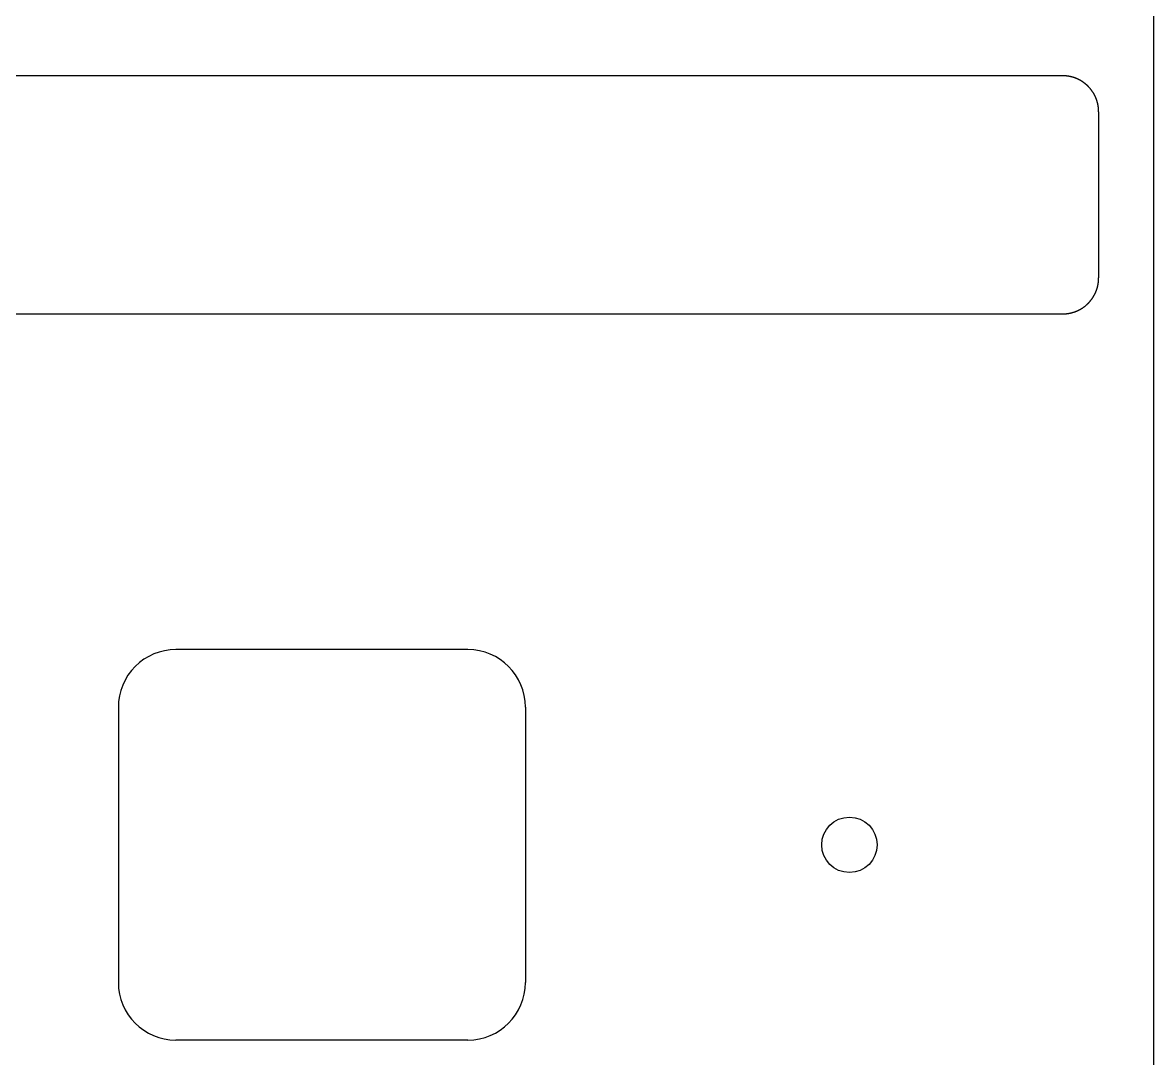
# Model space of a CAD drawing. Header units: millimetres. Extents: x -11 to 340, y -118 to 18.
# Drawn here: x 298.76 to 339.59, y -88.68 to -51.27 of the extents above; entities that cross this region are included whole.
import ezdxf

# ---------------------------------------------------------------- set-up
doc = ezdxf.new("R2010")
doc.units = ezdxf.units.MM
doc.header["$MEASUREMENT"] = 0
doc.layers.add('BLACK', color=7, linetype='CONTINUOUS')

msp = doc.modelspace()

# ---------------------------------------------------------------- linework, layer by layer
at = {"layer": 'BLACK', "linetype": 'Continuous'}
for p, q in [((339.58862, -45.435), (339.58862, -109.9925)), ((336.3125, -53.1875), (282.7125, -53.1875)), ((336.315089, -53.187503), (336.3125, -53.1875)), ((336.320245, -53.187523), (336.315089, -53.187503)), ((336.325397, -53.187563), (336.320245, -53.187523)), ((336.330548, -53.187623), (336.325397, -53.187563)), ((336.335694, -53.187703), (336.330548, -53.187623)), ((336.34084, -53.187803), (336.335694, -53.187703)), ((336.345982, -53.187923), (336.34084, -53.187803)), ((336.351123, -53.188063), (336.345982, -53.187923)), ((336.35626, -53.188223), (336.351123, -53.188063)), ((336.361396, -53.188403), (336.35626, -53.188223)), ((336.366527, -53.188602), (336.361396, -53.188403)), ((336.371658, -53.188822), (336.366527, -53.188602)), ((336.376783, -53.189062), (336.371658, -53.188822)), ((336.381909, -53.189321), (336.376783, -53.189062)), ((336.387029, -53.189601), (336.381909, -53.189321)), ((336.392149, -53.1899), (336.387029, -53.189601)), ((336.397263, -53.190219), (336.392149, -53.1899)), ((336.402377, -53.190558), (336.397263, -53.190219)), ((336.407486, -53.190917), (336.402377, -53.190558)), ((336.412594, -53.191296), (336.407486, -53.190917)), ((336.417696, -53.191695), (336.412594, -53.191296)), ((336.422798, -53.192113), (336.417696, -53.191695)), ((336.427894, -53.192551), (336.422798, -53.192113)), ((336.43299, -53.19301), (336.427894, -53.192551)), ((336.43808, -53.193488), (336.43299, -53.19301)), ((336.443169, -53.193985), (336.43808, -53.193488)), ((336.448252, -53.194503), (336.443169, -53.193985)), ((336.453335, -53.19504), (336.448252, -53.194503)), ((336.458411, -53.195597), (336.453335, -53.19504)), ((336.463487, -53.196174), (336.458411, -53.195597)), ((336.468557, -53.196771), (336.463487, -53.196174)), ((336.473625, -53.197387), (336.468557, -53.196771)), ((336.478688, -53.198023), (336.473625, -53.197387)), ((336.483749, -53.198679), (336.478688, -53.198023)), ((336.488805, -53.199354), (336.483749, -53.198679)), ((336.493859, -53.20005), (336.488805, -53.199354)), ((336.498906, -53.200764), (336.493859, -53.20005)), ((336.503953, -53.201499), (336.498906, -53.200764)), ((336.508993, -53.202253), (336.503953, -53.201499)), ((336.514032, -53.203027), (336.508993, -53.202253)), ((336.519064, -53.20382), (336.514032, -53.203027)), ((336.524095, -53.204634), (336.519064, -53.20382)), ((336.529119, -53.205466), (336.524095, -53.204634)), ((336.534142, -53.206319), (336.529119, -53.205466)), ((336.539158, -53.207191), (336.534142, -53.206319)), ((336.544172, -53.208083), (336.539158, -53.207191)), ((336.54918, -53.208994), (336.544172, -53.208083)), ((336.554186, -53.209924), (336.54918, -53.208994)), ((336.559185, -53.210875), (336.554186, -53.209924)), ((336.564182, -53.211845), (336.559185, -53.210875)), ((336.569172, -53.212834), (336.564182, -53.211845)), ((336.57416, -53.213843), (336.569172, -53.212834)), ((336.579141, -53.214871), (336.57416, -53.213843)), ((336.58412, -53.215919), (336.579141, -53.214871)), ((336.589092, -53.216986), (336.58412, -53.215919)), ((336.594061, -53.218073), (336.589092, -53.216986)), ((336.599024, -53.219179), (336.594061, -53.218073)), ((336.603984, -53.220305), (336.599024, -53.219179)), ((336.608937, -53.22145), (336.603984, -53.220305)), ((336.613887, -53.222615), (336.608937, -53.22145)), ((336.61883, -53.223798), (336.613887, -53.222615)), ((336.62377, -53.225002), (336.61883, -53.223798)), ((336.628703, -53.226224), (336.62377, -53.225002)), ((336.633633, -53.227467), (336.628703, -53.226224)), ((336.638555, -53.228728), (336.633633, -53.227467)), ((336.643475, -53.230009), (336.638555, -53.228728)), ((336.648387, -53.231308), (336.643475, -53.230009)), ((336.653296, -53.232628), (336.648387, -53.231308)), ((336.658197, -53.233966), (336.653296, -53.232628)), ((336.663095, -53.235324), (336.658197, -53.233966)), ((336.667985, -53.236701), (336.663095, -53.235324)), ((336.672872, -53.238098), (336.667985, -53.236701)), ((336.677751, -53.239513), (336.672872, -53.238098)), ((336.682626, -53.240948), (336.677751, -53.239513)), ((336.687494, -53.242401), (336.682626, -53.240948)), ((336.692358, -53.243875), (336.687494, -53.242401)), ((336.697214, -53.245367), (336.692358, -53.243875)), ((336.702066, -53.246878), (336.697214, -53.245367)), ((336.70691, -53.248408), (336.702066, -53.246878)), ((336.71175, -53.249958), (336.70691, -53.248408)), ((336.716582, -53.251526), (336.71175, -53.249958)), ((336.72141, -53.253114), (336.716582, -53.251526)), ((336.726229, -53.25472), (336.72141, -53.253114)), ((336.731044, -53.256346), (336.726229, -53.25472)), ((336.735851, -53.25799), (336.731044, -53.256346)), ((336.740654, -53.259654), (336.735851, -53.25799)), ((336.745448, -53.261336), (336.740654, -53.259654)), ((336.750237, -53.263038), (336.745448, -53.261336)), ((336.755018, -53.264758), (336.750237, -53.263038)), ((336.759794, -53.266497), (336.755018, -53.264758)), ((336.764562, -53.268255), (336.759794, -53.266497)), ((336.769324, -53.270032), (336.764562, -53.268255)), ((336.774078, -53.271828), (336.769324, -53.270032)), ((336.778827, -53.273642), (336.774078, -53.271828)), ((336.783567, -53.275475), (336.778827, -53.273642)), ((336.788302, -53.277328), (336.783567, -53.275475)), ((336.793028, -53.279198), (336.788302, -53.277328)), ((336.797749, -53.281088), (336.793028, -53.279198)), ((336.80246, -53.282995), (336.797749, -53.281088)), ((336.807166, -53.284922), (336.80246, -53.282995)), ((336.811863, -53.286867), (336.807166, -53.284922)), ((336.816555, -53.288832), (336.811863, -53.286867)), ((336.821237, -53.290814), (336.816555, -53.288832)), ((336.825913, -53.292815), (336.821237, -53.290814)), ((336.83058, -53.294834), (336.825913, -53.292815)), ((336.835241, -53.296873), (336.83058, -53.294834)), ((336.839892, -53.298929), (336.835241, -53.296873)), ((336.844538, -53.301004), (336.839892, -53.298929)), ((336.849173, -53.303097), (336.844538, -53.301004)), ((336.853803, -53.305209), (336.849173, -53.303097)), ((336.858423, -53.307339), (336.853803, -53.305209)), ((336.863036, -53.309487), (336.858423, -53.307339)), ((336.86764, -53.311654), (336.863036, -53.309487)), ((336.872237, -53.313839), (336.86764, -53.311654)), ((336.876824, -53.316042), (336.872237, -53.313839)), ((336.881405, -53.318263), (336.876824, -53.316042)), ((336.885975, -53.320503), (336.881405, -53.318263)), ((336.890539, -53.322761), (336.885975, -53.320503)), ((336.895092, -53.325036), (336.890539, -53.322761)), ((336.899639, -53.32733), (336.895092, -53.325036)), ((336.904175, -53.329642), (336.899639, -53.32733)), ((336.908704, -53.331972), (336.904175, -53.329642)), ((336.913223, -53.334319), (336.908704, -53.331972)), ((336.917734, -53.336685), (336.913223, -53.334319)), ((336.922235, -53.339069), (336.917734, -53.336685)), ((336.926728, -53.34147), (336.922235, -53.339069)), ((336.931211, -53.343889), (336.926728, -53.34147)), ((336.935686, -53.346327), (336.931211, -53.343889)), ((336.94015, -53.348782), (336.935686, -53.346327)), ((336.944607, -53.351255), (336.94015, -53.348782)), ((336.949052, -53.353745), (336.944607, -53.351255)), ((336.95349, -53.356253), (336.949052, -53.353745)), ((336.957917, -53.358778), (336.95349, -53.356253)), ((336.962335, -53.361322), (336.957917, -53.358778)), ((336.966743, -53.363882), (336.962335, -53.361322)), ((336.971142, -53.366461), (336.966743, -53.363882)), ((336.97553, -53.369056), (336.971142, -53.366461)), ((336.97991, -53.37167), (336.97553, -53.369056)), ((336.984278, -53.3743), (336.97991, -53.37167)), ((336.988638, -53.376948), (336.984278, -53.3743)), ((336.992986, -53.379613), (336.988638, -53.376948)), ((336.997326, -53.382295), (336.992986, -53.379613)), ((337.001654, -53.384995), (336.997326, -53.382295)), ((337.005972, -53.387712), (337.001654, -53.384995)), ((337.01028, -53.390445), (337.005972, -53.387712)), ((337.014578, -53.393197), (337.01028, -53.390445)), ((337.018865, -53.395965), (337.014578, -53.393197)), ((337.023142, -53.39875), (337.018865, -53.395965)), ((337.027407, -53.401552), (337.023142, -53.39875)), ((337.031663, -53.404371), (337.027407, -53.401552)), ((337.035907, -53.407207), (337.031663, -53.404371)), ((337.040141, -53.41006), (337.035907, -53.407207)), ((337.044363, -53.412929), (337.040141, -53.41006)), ((337.048576, -53.415815), (337.044363, -53.412929)), ((337.052776, -53.418718), (337.048576, -53.415815)), ((337.056966, -53.421638), (337.052776, -53.418718)), ((337.061144, -53.424574), (337.056966, -53.421638)), ((337.065312, -53.427527), (337.061144, -53.424574)), ((337.069467, -53.430496), (337.065312, -53.427527)), ((337.073612, -53.433482), (337.069467, -53.430496)), ((337.077745, -53.436484), (337.073612, -53.433482)), ((337.081867, -53.439502), (337.077745, -53.436484)), ((337.085977, -53.442537), (337.081867, -53.439502)), ((337.090075, -53.445588), (337.085977, -53.442537)), ((337.094161, -53.448655), (337.090075, -53.445588)), ((337.098237, -53.451739), (337.094161, -53.448655)), ((337.102299, -53.454838), (337.098237, -53.451739)), ((337.10635, -53.457954), (337.102299, -53.454838)), ((337.110389, -53.461085), (337.10635, -53.457954)), ((337.114416, -53.464233), (337.110389, -53.461085)), ((337.118431, -53.467396), (337.114416, -53.464233)), ((337.122434, -53.470575), (337.118431, -53.467396)), ((337.126424, -53.47377), (337.122434, -53.470575)), ((337.130402, -53.476981), (337.126424, -53.47377)), ((337.134367, -53.480207), (337.130402, -53.476981)), ((337.13832, -53.48345), (337.134367, -53.480207)), ((337.14226, -53.486707), (337.13832, -53.48345)), ((337.146189, -53.489981), (337.14226, -53.486707)), ((337.150104, -53.493269), (337.146189, -53.489981)), ((337.154006, -53.496573), (337.150104, -53.493269)), ((337.157895, -53.499893), (337.154006, -53.496573)), ((337.161772, -53.503228), (337.157895, -53.499893)), ((337.165636, -53.506577), (337.161772, -53.503228)), ((337.169487, -53.509943), (337.165636, -53.506577)), ((337.173324, -53.513323), (337.169487, -53.509943)), ((337.177149, -53.516718), (337.173324, -53.513323)), ((337.18096, -53.520129), (337.177149, -53.516718)), ((337.184758, -53.523554), (337.18096, -53.520129)), ((337.188543, -53.526994), (337.184758, -53.523554)), ((337.192314, -53.530449), (337.188543, -53.526994)), ((337.196072, -53.533919), (337.192314, -53.530449)), ((337.199816, -53.537404), (337.196072, -53.533919)), ((337.203546, -53.540903), (337.199816, -53.537404)), ((337.207263, -53.544417), (337.203546, -53.540903)), ((337.210966, -53.547945), (337.207263, -53.544417)), ((337.214656, -53.551488), (337.210966, -53.547945)), ((337.218331, -53.555045), (337.214656, -53.551488)), ((337.221993, -53.558617), (337.218331, -53.555045)), ((337.22564, -53.562203), (337.221993, -53.558617)), ((337.229274, -53.565803), (337.22564, -53.562203)), ((337.232893, -53.569417), (337.229274, -53.565803)), ((337.24009, -53.576688), (337.232893, -53.569417)), ((337.247229, -53.584015), (337.24009, -53.576688)), ((337.25431, -53.591397), (337.247229, -53.584015)), ((337.261333, -53.598834), (337.25431, -53.591397)), ((337.268297, -53.606326), (337.261333, -53.598834)), ((337.275203, -53.613871), (337.268297, -53.606326)), ((337.282048, -53.62147), (337.275203, -53.613871)), ((337.288834, -53.629121), (337.282048, -53.62147)), ((337.295559, -53.636825), (337.288834, -53.629121)), ((337.302223, -53.64458), (337.295559, -53.636825)), ((337.308826, -53.652387), (337.302223, -53.64458)), ((337.315367, -53.660244), (337.308826, -53.652387)), ((337.321845, -53.668152), (337.315367, -53.660244)), ((337.328261, -53.676109), (337.321845, -53.668152)), ((337.334613, -53.684115), (337.328261, -53.676109)), ((337.340902, -53.69217), (337.334613, -53.684115)), ((337.347127, -53.700272), (337.340902, -53.69217)), ((337.353287, -53.708422), (337.347127, -53.700272)), ((337.359383, -53.716619), (337.353287, -53.708422)), ((337.365413, -53.724862), (337.359383, -53.716619)), ((337.371378, -53.733151), (337.365413, -53.724862)), ((337.377277, -53.741485), (337.371378, -53.733151)), ((337.383109, -53.749864), (337.377277, -53.741485)), ((337.388875, -53.758287), (337.383109, -53.749864)), ((337.394573, -53.766753), (337.388875, -53.758287)), ((337.400204, -53.775262), (337.394573, -53.766753)), ((337.405768, -53.783814), (337.400204, -53.775262)), ((337.411263, -53.792407), (337.405768, -53.783814)), ((337.416689, -53.801042), (337.411263, -53.792407)), ((337.422047, -53.809717), (337.416689, -53.801042)), ((337.427336, -53.818433), (337.422047, -53.809717)), ((337.432555, -53.827188), (337.427336, -53.818433)), ((337.437704, -53.835983), (337.432555, -53.827188)), ((337.442783, -53.844815), (337.437704, -53.835983)), ((337.447792, -53.853686), (337.442783, -53.844815)), ((337.45273, -53.862594), (337.447792, -53.853686)), ((337.457597, -53.871539), (337.45273, -53.862594)), ((337.462393, -53.88052), (337.457597, -53.871539)), ((337.467117, -53.889537), (337.462393, -53.88052)), ((337.47177, -53.89859), (337.467117, -53.889537)), ((337.47635, -53.907677), (337.47177, -53.89859)), ((337.480859, -53.916798), (337.47635, -53.907677)), ((337.485294, -53.925952), (337.480859, -53.916798)), ((337.489657, -53.93514), (337.485294, -53.925952)), ((337.493947, -53.94436), (337.489657, -53.93514)), ((337.498163, -53.953612), (337.493947, -53.94436)), ((337.502306, -53.962896), (337.498163, -53.953612)), ((337.506375, -53.97221), (337.502306, -53.962896)), ((337.510371, -53.981555), (337.506375, -53.97221)), ((337.514292, -53.99093), (337.510371, -53.981555)), ((337.518139, -54.000334), (337.514292, -53.99093)), ((337.521911, -54.009767), (337.518139, -54.000334)), ((337.525608, -54.019228), (337.521911, -54.009767)), ((337.529231, -54.028717), (337.525608, -54.019228)), ((337.532778, -54.038234), (337.529231, -54.028717)), ((337.53625, -54.047777), (337.532778, -54.038234)), ((337.539647, -54.057347), (337.53625, -54.047777)), ((337.542968, -54.066943), (337.539647, -54.057347)), ((337.546213, -54.076564), (337.542968, -54.066943)), ((337.549383, -54.08621), (337.546213, -54.076564)), ((337.552476, -54.09588), (337.549383, -54.08621)), ((337.555493, -54.105574), (337.552476, -54.09588)), ((337.558433, -54.115292), (337.555493, -54.105574)), ((337.561297, -54.125033), (337.558433, -54.115292)), ((337.564084, -54.134796), (337.561297, -54.125033)), ((337.566795, -54.144582), (337.564084, -54.134796)), ((337.569428, -54.154389), (337.566795, -54.144582)), ((337.571985, -54.164217), (337.569428, -54.154389)), ((337.574464, -54.174066), (337.571985, -54.164217)), ((337.576866, -54.183936), (337.574464, -54.174066)), ((337.579191, -54.193825), (337.576866, -54.183936)), ((337.581438, -54.203734), (337.579191, -54.193825)), ((337.583607, -54.213662), (337.581438, -54.203734)), ((337.585699, -54.223608), (337.583607, -54.213662)), ((337.587713, -54.233573), (337.585699, -54.223608)), ((337.589649, -54.243555), (337.587713, -54.233573)), ((337.591507, -54.253555), (337.589649, -54.243555)), ((337.593286, -54.263572), (337.591507, -54.253555)), ((337.594988, -54.273606), (337.593286, -54.263572)), ((337.596611, -54.283655), (337.594988, -54.273606)), ((337.598155, -54.293721), (337.596611, -54.283655)), ((337.599622, -54.303802), (337.598155, -54.293721)), ((337.601009, -54.313898), (337.599622, -54.303802)), ((337.602318, -54.324009), (337.601009, -54.313898)), ((337.603548, -54.334134), (337.602318, -54.324009)), ((337.6047, -54.344273), (337.603548, -54.334134)), ((337.605772, -54.354426), (337.6047, -54.344273)), ((337.606766, -54.364592), (337.605772, -54.354426)), ((337.60768, -54.374771), (337.606766, -54.364592)), ((337.608516, -54.384963), (337.60768, -54.374771)), ((337.609272, -54.395167), (337.608516, -54.384963)), ((337.609948, -54.405383), (337.609272, -54.395167)), ((337.610546, -54.41561), (337.609948, -54.405383)), ((337.611064, -54.425849), (337.610546, -54.41561)), ((337.611502, -54.436098), (337.611064, -54.425849)), ((337.611861, -54.446359), (337.611502, -54.436098)), ((337.612141, -54.456629), (337.611861, -54.446359)), ((337.61234, -54.46691), (337.612141, -54.456629)), ((337.61246, -54.4772), (337.61234, -54.46691)), ((337.6125, -54.4875), (337.61246, -54.4772)), ((337.6125, -54.4875), (337.6125, -60.4875)), ((337.563299, -60.842985), (337.564676, -60.838095)), ((337.564676, -60.838095), (337.566034, -60.833197)), ((337.566034, -60.833197), (337.567372, -60.828296)), ((337.567372, -60.828296), (337.568692, -60.823387)), ((337.568692, -60.823387), (337.569991, -60.818475)), ((337.569991, -60.818475), (337.571272, -60.813555)), ((337.571272, -60.813555), (337.572533, -60.808633)), ((337.572533, -60.808633), (337.573776, -60.803703)), ((337.573776, -60.803703), (337.574998, -60.79877)), ((337.574998, -60.79877), (337.576202, -60.79383)), ((337.576202, -60.79383), (337.577385, -60.788887)), ((337.577385, -60.788887), (337.57855, -60.783937)), ((337.57855, -60.783937), (337.579695, -60.778984)), ((337.579695, -60.778984), (337.580821, -60.774024)), ((337.580821, -60.774024), (337.581927, -60.769061)), ((337.581927, -60.769061), (337.583014, -60.764092)), ((337.583014, -60.764092), (337.584081, -60.75912)), ((337.584081, -60.75912), (337.585129, -60.754141)), ((337.585129, -60.754141), (337.586157, -60.74916)), ((337.586157, -60.74916), (337.587166, -60.744172)), ((337.587166, -60.744172), (337.588155, -60.739182)), ((337.588155, -60.739182), (337.589125, -60.734185)), ((337.589125, -60.734185), (337.590076, -60.729186)), ((337.590076, -60.729186), (337.591006, -60.72418)), ((337.591006, -60.72418), (337.591917, -60.719172)), ((337.591917, -60.719172), (337.592809, -60.714158)), ((337.592809, -60.714158), (337.593681, -60.709142)), ((337.593681, -60.709142), (337.594534, -60.704119)), ((337.594534, -60.704119), (337.595366, -60.699095)), ((337.595366, -60.699095), (337.59618, -60.694064)), ((337.59618, -60.694064), (337.596973, -60.689032)), ((337.596973, -60.689032), (337.597747, -60.683993)), ((337.597747, -60.683993), (337.598501, -60.678953)), ((337.598501, -60.678953), (337.599236, -60.673906)), ((337.599236, -60.673906), (337.59995, -60.668859)), ((337.59995, -60.668859), (337.600646, -60.663805)), ((337.600646, -60.663805), (337.601321, -60.658749)), ((337.601321, -60.658749), (337.601977, -60.653688)), ((337.601977, -60.653688), (337.602613, -60.648625)), ((337.602613, -60.648625), (337.603229, -60.643557)), ((337.603229, -60.643557), (337.603826, -60.638487)), ((337.603826, -60.638487), (337.604403, -60.633411)), ((337.604403, -60.633411), (337.60496, -60.628335)), ((337.60496, -60.628335), (337.605497, -60.623252)), ((337.605497, -60.623252), (337.606015, -60.618169)), ((337.606015, -60.618169), (337.606512, -60.61308)), ((337.606512, -60.61308), (337.60699, -60.60799)), ((337.60699, -60.60799), (337.607449, -60.602894)), ((337.607449, -60.602894), (337.607887, -60.597798)), ((337.607887, -60.597798), (337.608305, -60.592696)), ((337.608305, -60.592696), (337.608704, -60.587594)), ((337.608704, -60.587594), (337.609083, -60.582486)), ((337.609083, -60.582486), (337.609442, -60.577377)), ((337.609442, -60.577377), (337.609781, -60.572263)), ((337.609781, -60.572263), (337.6101, -60.567149)), ((337.6101, -60.567149), (337.610399, -60.562029)), ((337.610399, -60.562029), (337.610679, -60.556909)), ((337.610679, -60.556909), (337.610938, -60.551783)), ((337.610938, -60.551783), (337.611178, -60.546658)), ((337.611178, -60.546658), (337.611398, -60.541527)), ((337.611398, -60.541527), (337.611597, -60.536396)), ((337.611597, -60.536396), (337.611777, -60.53126)), ((337.611777, -60.53126), (337.611937, -60.526123)), ((337.611937, -60.526123), (337.612077, -60.520982)), ((337.612077, -60.520982), (337.612197, -60.51584)), ((337.612197, -60.51584), (337.612297, -60.510694)), ((337.612297, -60.510694), (337.612377, -60.505548)), ((337.612377, -60.505548), (337.612437, -60.500397)), ((337.612437, -60.500397), (337.612477, -60.495245)), ((337.612477, -60.495245), (337.612497, -60.490089)), ((337.612497, -60.490089), (337.6125, -60.4875)), ((337.363516, -61.252745), (337.366518, -61.248612)), ((337.366518, -61.248612), (337.369504, -61.244467)), ((337.369504, -61.244467), (337.372473, -61.240312)), ((337.372473, -61.240312), (337.375426, -61.236144)), ((337.375426, -61.236144), (337.378362, -61.231966)), ((337.378362, -61.231966), (337.381282, -61.227776)), ((337.381282, -61.227776), (337.384185, -61.223576)), ((337.384185, -61.223576), (337.387071, -61.219363)), ((337.387071, -61.219363), (337.38994, -61.215141)), ((337.38994, -61.215141), (337.392793, -61.210907)), ((337.392793, -61.210907), (337.395629, -61.206663)), ((337.395629, -61.206663), (337.398448, -61.202407)), ((337.398448, -61.202407), (337.40125, -61.198142)), ((337.40125, -61.198142), (337.404035, -61.193865)), ((337.404035, -61.193865), (337.406803, -61.189578)), ((337.406803, -61.189578), (337.409555, -61.18528)), ((337.409555, -61.18528), (337.412288, -61.180972)), ((337.412288, -61.180972), (337.415005, -61.176654)), ((337.415005, -61.176654), (337.417705, -61.172326)), ((337.417705, -61.172326), (337.420387, -61.167986)), ((337.420387, -61.167986), (337.423052, -61.163638)), ((337.423052, -61.163638), (337.4257, -61.159278)), ((337.4257, -61.159278), (337.42833, -61.15491)), ((337.42833, -61.15491), (337.430944, -61.15053)), ((337.430944, -61.15053), (337.433539, -61.146142)), ((337.433539, -61.146142), (337.436118, -61.141743)), ((337.436118, -61.141743), (337.438678, -61.137335)), ((337.438678, -61.137335), (337.441222, -61.132917)), ((337.441222, -61.132917), (337.443747, -61.12849)), ((337.443747, -61.12849), (337.446255, -61.124052)), ((337.446255, -61.124052), (337.448745, -61.119607)), ((337.448745, -61.119607), (337.451218, -61.11515)), ((337.451218, -61.11515), (337.453673, -61.110686)), ((337.453673, -61.110686), (337.456111, -61.106211)), ((337.456111, -61.106211), (337.45853, -61.101728)), ((337.45853, -61.101728), (337.460931, -61.097235)), ((337.460931, -61.097235), (337.463315, -61.092734)), ((337.463315, -61.092734), (337.465681, -61.088223)), ((337.465681, -61.088223), (337.468028, -61.083704)), ((337.468028, -61.083704), (337.470358, -61.079175)), ((337.470358, -61.079175), (337.47267, -61.074639)), ((337.47267, -61.074639), (337.474964, -61.070092)), ((337.474964, -61.070092), (337.477239, -61.065539)), ((337.477239, -61.065539), (337.479497, -61.060975)), ((337.479497, -61.060975), (337.481737, -61.056405)), ((337.481737, -61.056405), (337.483958, -61.051824)), ((337.483958, -61.051824), (337.486161, -61.047237)), ((337.486161, -61.047237), (337.488346, -61.04264)), ((337.488346, -61.04264), (337.490513, -61.038036)), ((337.490513, -61.038036), (337.492661, -61.033423)), ((337.492661, -61.033423), (337.494791, -61.028803)), ((337.494791, -61.028803), (337.496903, -61.024173)), ((337.496903, -61.024173), (337.498996, -61.019538)), ((337.498996, -61.019538), (337.501071, -61.014892)), ((337.501071, -61.014892), (337.503127, -61.010241)), ((337.503127, -61.010241), (337.505166, -61.00558)), ((337.505166, -61.00558), (337.507185, -61.000913)), ((337.507185, -61.000913), (337.509186, -60.996237)), ((337.509186, -60.996237), (337.511168, -60.991555)), ((337.511168, -60.991555), (337.513133, -60.986863)), ((337.513133, -60.986863), (337.515078, -60.982166)), ((337.515078, -60.982166), (337.517005, -60.97746)), ((337.517005, -60.97746), (337.518912, -60.972749)), ((337.518912, -60.972749), (337.520802, -60.968028)), ((337.520802, -60.968028), (337.522672, -60.963302)), ((337.522672, -60.963302), (337.524525, -60.958567)), ((337.524525, -60.958567), (337.526358, -60.953827)), ((337.526358, -60.953827), (337.528172, -60.949078)), ((337.528172, -60.949078), (337.529968, -60.944324)), ((337.529968, -60.944324), (337.531745, -60.939562)), ((337.531745, -60.939562), (337.533503, -60.934794)), ((337.533503, -60.934794), (337.535242, -60.930018)), ((337.535242, -60.930018), (337.536962, -60.925237)), ((337.536962, -60.925237), (337.538664, -60.920448)), ((337.538664, -60.920448), (337.540346, -60.915654)), ((337.540346, -60.915654), (337.54201, -60.910851)), ((337.54201, -60.910851), (337.543654, -60.906044)), ((337.543654, -60.906044), (337.54528, -60.901229)), ((337.54528, -60.901229), (337.546886, -60.89641)), ((337.546886, -60.89641), (337.548474, -60.891582)), ((337.548474, -60.891582), (337.550042, -60.88675)), ((337.550042, -60.88675), (337.551592, -60.88191)), ((337.551592, -60.88191), (337.553122, -60.877066)), ((337.553122, -60.877066), (337.554633, -60.872214)), ((337.554633, -60.872214), (337.556125, -60.867358)), ((337.556125, -60.867358), (337.557599, -60.862494)), ((337.557599, -60.862494), (337.559052, -60.857626)), ((337.559052, -60.857626), (337.560487, -60.852751)), ((337.560487, -60.852751), (337.561902, -60.847872)), ((337.561902, -60.847872), (337.563299, -60.842985)), ((336.874048, -61.660294), (336.883202, -61.655859)), ((336.883202, -61.655859), (336.892323, -61.65135)), ((336.892323, -61.65135), (336.90141, -61.64677)), ((336.90141, -61.64677), (336.910463, -61.642117)), ((336.910463, -61.642117), (336.91948, -61.637393)), ((336.91948, -61.637393), (336.928461, -61.632597)), ((336.928461, -61.632597), (336.937406, -61.62773)), ((336.937406, -61.62773), (336.946314, -61.622792)), ((336.946314, -61.622792), (336.955185, -61.617783)), ((336.955185, -61.617783), (336.964017, -61.612704)), ((336.964017, -61.612704), (336.972812, -61.607555)), ((336.972812, -61.607555), (336.981567, -61.602336)), ((336.981567, -61.602336), (336.990283, -61.597047)), ((336.990283, -61.597047), (336.998958, -61.591689)), ((336.998958, -61.591689), (337.007593, -61.586263)), ((337.007593, -61.586263), (337.016186, -61.580768)), ((337.016186, -61.580768), (337.024738, -61.575204)), ((337.024738, -61.575204), (337.033247, -61.569573)), ((337.033247, -61.569573), (337.041713, -61.563875)), ((337.041713, -61.563875), (337.050136, -61.558109)), ((337.050136, -61.558109), (337.058515, -61.552277)), ((337.058515, -61.552277), (337.066849, -61.546378)), ((337.066849, -61.546378), (337.075138, -61.540413)), ((337.075138, -61.540413), (337.083381, -61.534383)), ((337.083381, -61.534383), (337.091578, -61.528287)), ((337.091578, -61.528287), (337.099728, -61.522127)), ((337.099728, -61.522127), (337.10783, -61.515902)), ((337.10783, -61.515902), (337.115885, -61.509613)), ((337.115885, -61.509613), (337.123891, -61.503261)), ((337.123891, -61.503261), (337.131848, -61.496845)), ((337.131848, -61.496845), (337.139756, -61.490367)), ((337.139756, -61.490367), (337.147613, -61.483826)), ((337.147613, -61.483826), (337.15542, -61.477223)), ((337.15542, -61.477223), (337.163175, -61.470559)), ((337.163175, -61.470559), (337.170879, -61.463834)), ((337.170879, -61.463834), (337.17853, -61.457048)), ((337.17853, -61.457048), (337.186129, -61.450203)), ((337.186129, -61.450203), (337.193674, -61.443297)), ((337.193674, -61.443297), (337.201166, -61.436333)), ((337.201166, -61.436333), (337.208603, -61.42931)), ((337.208603, -61.42931), (337.215985, -61.422229)), ((337.215985, -61.422229), (337.223312, -61.41509)), ((337.223312, -61.41509), (337.230583, -61.407893)), ((337.230583, -61.407893), (337.234197, -61.404274)), ((337.234197, -61.404274), (337.237797, -61.40064)), ((337.237797, -61.40064), (337.241383, -61.396993)), ((337.241383, -61.396993), (337.244955, -61.393331)), ((337.244955, -61.393331), (337.248512, -61.389656)), ((337.248512, -61.389656), (337.252055, -61.385966)), ((337.252055, -61.385966), (337.255583, -61.382263)), ((337.255583, -61.382263), (337.259097, -61.378546)), ((337.259097, -61.378546), (337.262596, -61.374816)), ((337.262596, -61.374816), (337.266081, -61.371072)), ((337.266081, -61.371072), (337.269551, -61.367314)), ((337.269551, -61.367314), (337.273006, -61.363543)), ((337.273006, -61.363543), (337.276446, -61.359758)), ((337.276446, -61.359758), (337.279871, -61.35596)), ((337.279871, -61.35596), (337.283282, -61.352149)), ((337.283282, -61.352149), (337.286677, -61.348324)), ((337.286677, -61.348324), (337.290057, -61.344487)), ((337.290057, -61.344487), (337.293423, -61.340636)), ((337.293423, -61.340636), (337.296772, -61.336772)), ((337.296772, -61.336772), (337.300107, -61.332895)), ((337.300107, -61.332895), (337.303427, -61.329006)), ((337.303427, -61.329006), (337.306731, -61.325104)), ((337.306731, -61.325104), (337.310019, -61.321189)), ((337.310019, -61.321189), (337.313293, -61.31726)), ((337.313293, -61.31726), (337.31655, -61.31332)), ((337.31655, -61.31332), (337.319793, -61.309367)), ((337.319793, -61.309367), (337.323019, -61.305402)), ((337.323019, -61.305402), (337.32623, -61.301424)), ((337.32623, -61.301424), (337.329425, -61.297434)), ((337.329425, -61.297434), (337.332604, -61.293431)), ((337.332604, -61.293431), (337.335767, -61.289416)), ((337.335767, -61.289416), (337.338915, -61.285389)), ((337.338915, -61.285389), (337.342046, -61.28135)), ((337.342046, -61.28135), (337.345162, -61.277299)), ((337.345162, -61.277299), (337.348261, -61.273237)), ((337.348261, -61.273237), (337.351345, -61.269161)), ((337.351345, -61.269161), (337.354412, -61.265075)), ((337.354412, -61.265075), (337.357463, -61.260977)), ((337.357463, -61.260977), (337.360498, -61.256867)), ((337.360498, -61.256867), (337.363516, -61.252745)), ((282.7125, -61.7875), (336.3125, -61.7875)), ((336.3125, -61.7875), (336.3228, -61.78746)), ((336.3228, -61.78746), (336.33309, -61.78734)), ((336.33309, -61.78734), (336.343371, -61.787141)), ((336.343371, -61.787141), (336.353641, -61.786861)), ((336.353641, -61.786861), (336.363902, -61.786502)), ((336.363902, -61.786502), (336.374151, -61.786064)), ((336.374151, -61.786064), (336.38439, -61.785546)), ((336.38439, -61.785546), (336.394617, -61.784948)), ((336.394617, -61.784948), (336.404833, -61.784272)), ((336.404833, -61.784272), (336.415037, -61.783516)), ((336.415037, -61.783516), (336.425229, -61.78268)), ((336.425229, -61.78268), (336.435408, -61.781766)), ((336.435408, -61.781766), (336.445574, -61.780772)), ((336.445574, -61.780772), (336.455727, -61.7797)), ((336.455727, -61.7797), (336.465866, -61.778548)), ((336.465866, -61.778548), (336.475991, -61.777318)), ((336.475991, -61.777318), (336.486102, -61.776009)), ((336.486102, -61.776009), (336.496198, -61.774622)), ((336.496198, -61.774622), (336.506279, -61.773155)), ((336.506279, -61.773155), (336.516345, -61.771611)), ((336.516345, -61.771611), (336.526394, -61.769988)), ((336.526394, -61.769988), (336.536428, -61.768286)), ((336.536428, -61.768286), (336.546445, -61.766507)), ((336.546445, -61.766507), (336.556445, -61.764649)), ((336.556445, -61.764649), (336.566427, -61.762713)), ((336.566427, -61.762713), (336.576392, -61.760699)), ((336.576392, -61.760699), (336.586338, -61.758607)), ((336.586338, -61.758607), (336.596266, -61.756438)), ((336.596266, -61.756438), (336.606175, -61.754191)), ((336.606175, -61.754191), (336.616064, -61.751866)), ((336.616064, -61.751866), (336.625934, -61.749464)), ((336.625934, -61.749464), (336.635783, -61.746985)), ((336.635783, -61.746985), (336.645611, -61.744428)), ((336.645611, -61.744428), (336.655418, -61.741795)), ((336.655418, -61.741795), (336.665204, -61.739084)), ((336.665204, -61.739084), (336.674967, -61.736297)), ((336.674967, -61.736297), (336.684708, -61.733433)), ((336.684708, -61.733433), (336.694426, -61.730493)), ((336.694426, -61.730493), (336.70412, -61.727476)), ((336.70412, -61.727476), (336.71379, -61.724383)), ((336.71379, -61.724383), (336.723436, -61.721213)), ((336.723436, -61.721213), (336.733057, -61.717968)), ((336.733057, -61.717968), (336.742653, -61.714647)), ((336.742653, -61.714647), (336.752223, -61.71125)), ((336.752223, -61.71125), (336.761766, -61.707778)), ((336.761766, -61.707778), (336.771283, -61.704231)), ((336.771283, -61.704231), (336.780772, -61.700608)), ((336.780772, -61.700608), (336.790233, -61.696911)), ((336.790233, -61.696911), (336.799666, -61.693139)), ((336.799666, -61.693139), (336.80907, -61.689292)), ((336.80907, -61.689292), (336.818445, -61.685371)), ((336.818445, -61.685371), (336.82779, -61.681375)), ((336.82779, -61.681375), (336.837104, -61.677306)), ((336.837104, -61.677306), (336.846388, -61.673163)), ((336.846388, -61.673163), (336.85564, -61.668947)), ((336.85564, -61.668947), (336.86486, -61.664657)), ((336.86486, -61.664657), (336.874048, -61.660294)), ((304.287501, -73.912502), (304.287501, -73.9125)), ((314.8375, -73.9125), (304.287501, -73.9125)), ((302.212501, -75.9875), (302.212501, -85.9375)), ((316.912501, -75.9875), (316.912501, -85.9375)), ((314.837501, -88.0125), (304.2875, -88.0125)), ((314.837501, -88.012501), (314.837501, -88.0125))]:
    msp.add_line(p, q, dxfattribs=at)
at = {"layer": 'BLACK'}
msp.add_circle((328.6125, -80.9625), 1, dxfattribs=at)
for centre, radius, start, end in [((304.2875, -75.9875), 2.074999, 89.9999724, 180), ((314.8375, -75.9875), 2.075, 0, 90), ((304.2875, -85.9375), 2.075, 180, 270), ((314.8375, -85.9375), 2.075001, 270.0000276, 0)]:
    msp.add_arc(centre, radius, start, end, dxfattribs=at)

doc.saveas('drawing.dxf')
